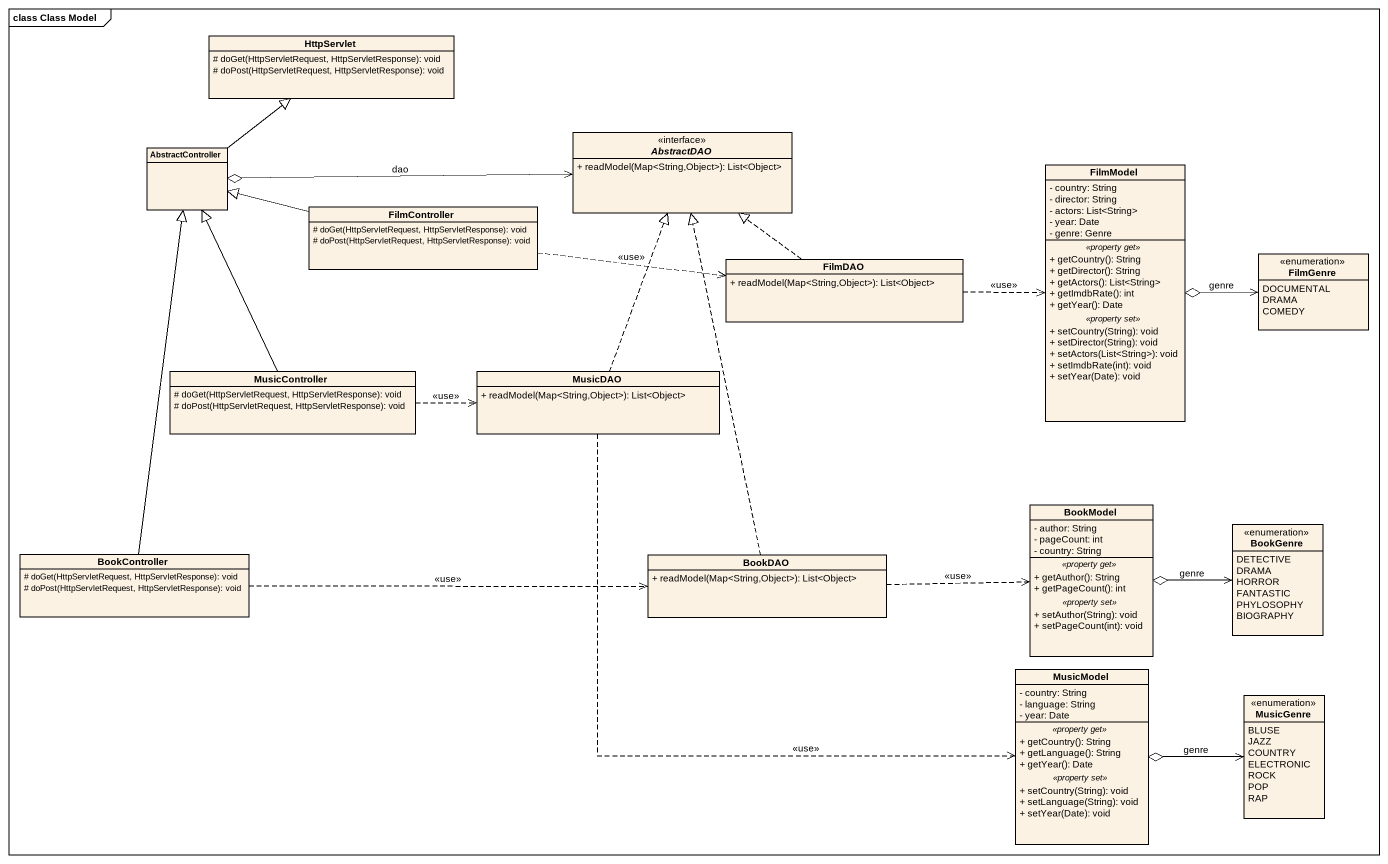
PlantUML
@startuml
mainframe class Class Model
hide circle
hide empty members
skinparam classAttributeIconSize 0
class HttpServlet {
  # doGet(HttpServletRequest, HttpServletResponse): void
  # doPost(HttpServletRequest, HttpServletResponse): void
}
interface AbstractDAO {
  + readModel(Map<String,Object>): List<Object>
}
class AbstractController
class FilmModel {
  - country: String
  - director: String
  - actors: List<String>
  - year: Date
  - genre: Genre
  .. <<property get>> ..
  + getCountry(): String
  + getDirector(): String
  + getActors(): List<String>
  + getImdbRate(): int
  + getYear(): Date
  .. <<property set>> ..
  + setCountry(String): void
  + setDirector(String): void
  + setActors(List<String>): void
  + setImdbRate(int): void
  + setYear(Date): void
}
class FilmController {
  # doGet(HttpServletRequest, HttpServletResponse): void
  # doPost(HttpServletRequest, HttpServletResponse): void
}
enum FilmGenre {
  DOCUMENTAL
  DRAMA
  COMEDY
}
class FilmDAO {
  + readModel(Map<String,Object>): List<Object>
}
class MusicController {
  # doGet(HttpServletRequest, HttpServletResponse): void
  # doPost(HttpServletRequest, HttpServletResponse): void
}
class MusicDAO {
  + readModel(Map<String,Object>): List<Object>
}
class BookModel {
  - author: String
  - pageCount: int
  - country: String
  .. <<property get>> ..
  + getAuthor(): String
  + getPageCount(): int
  .. <<property set>> ..
  + setAuthor(String): void
  + setPageCount(int): void
}
enum BookGenre {
  DETECTIVE
  DRAMA
  HORROR
  FANTASTIC
  PHYLOSOPHY
  BIOGRAPHY
}
class BookController {
  # doGet(HttpServletRequest, HttpServletResponse): void
  # doPost(HttpServletRequest, HttpServletResponse): void
}
class BookDAO {
  + readModel(Map<String,Object>): List<Object>
}
class MusicModel {
  - country: String
  - language: String
  - year: Date
  .. <<property get>> ..
  + getCountry(): String
  + getLanguage(): String
  + getYear(): Date
  .. <<property set>> ..
  + setCountry(String): void
  + setLanguage(String): void
  + setYear(Date): void
}
enum MusicGenre {
  BLUSE
  JAZZ
  COUNTRY
  ELECTRONIC
  ROCK
  POP
  RAP
}
AbstractDAO <-left-o AbstractController : dao
AbstractController -up-|> HttpServlet
FilmController -left-|> AbstractController
FilmController .right.> FilmDAO : <<use>>
FilmGenre <-left-o FilmModel : genre
FilmDAO .up.|> AbstractDAO
FilmDAO .right.> FilmModel : <<use>>
MusicController -up-|> AbstractController
MusicController .right.> MusicDAO : <<use>>
MusicDAO .up.|> AbstractDAO
MusicDAO ..> MusicModel : <<use>>
BookGenre <-left-o BookModel : genre
BookController -up-|> AbstractController
BookController .right.> BookDAO : <<use>>
BookDAO .up.|> AbstractDAO
BookDAO .right.> BookModel : <<use>>
MusicGenre <-left-o MusicModel : genre
@enduml
